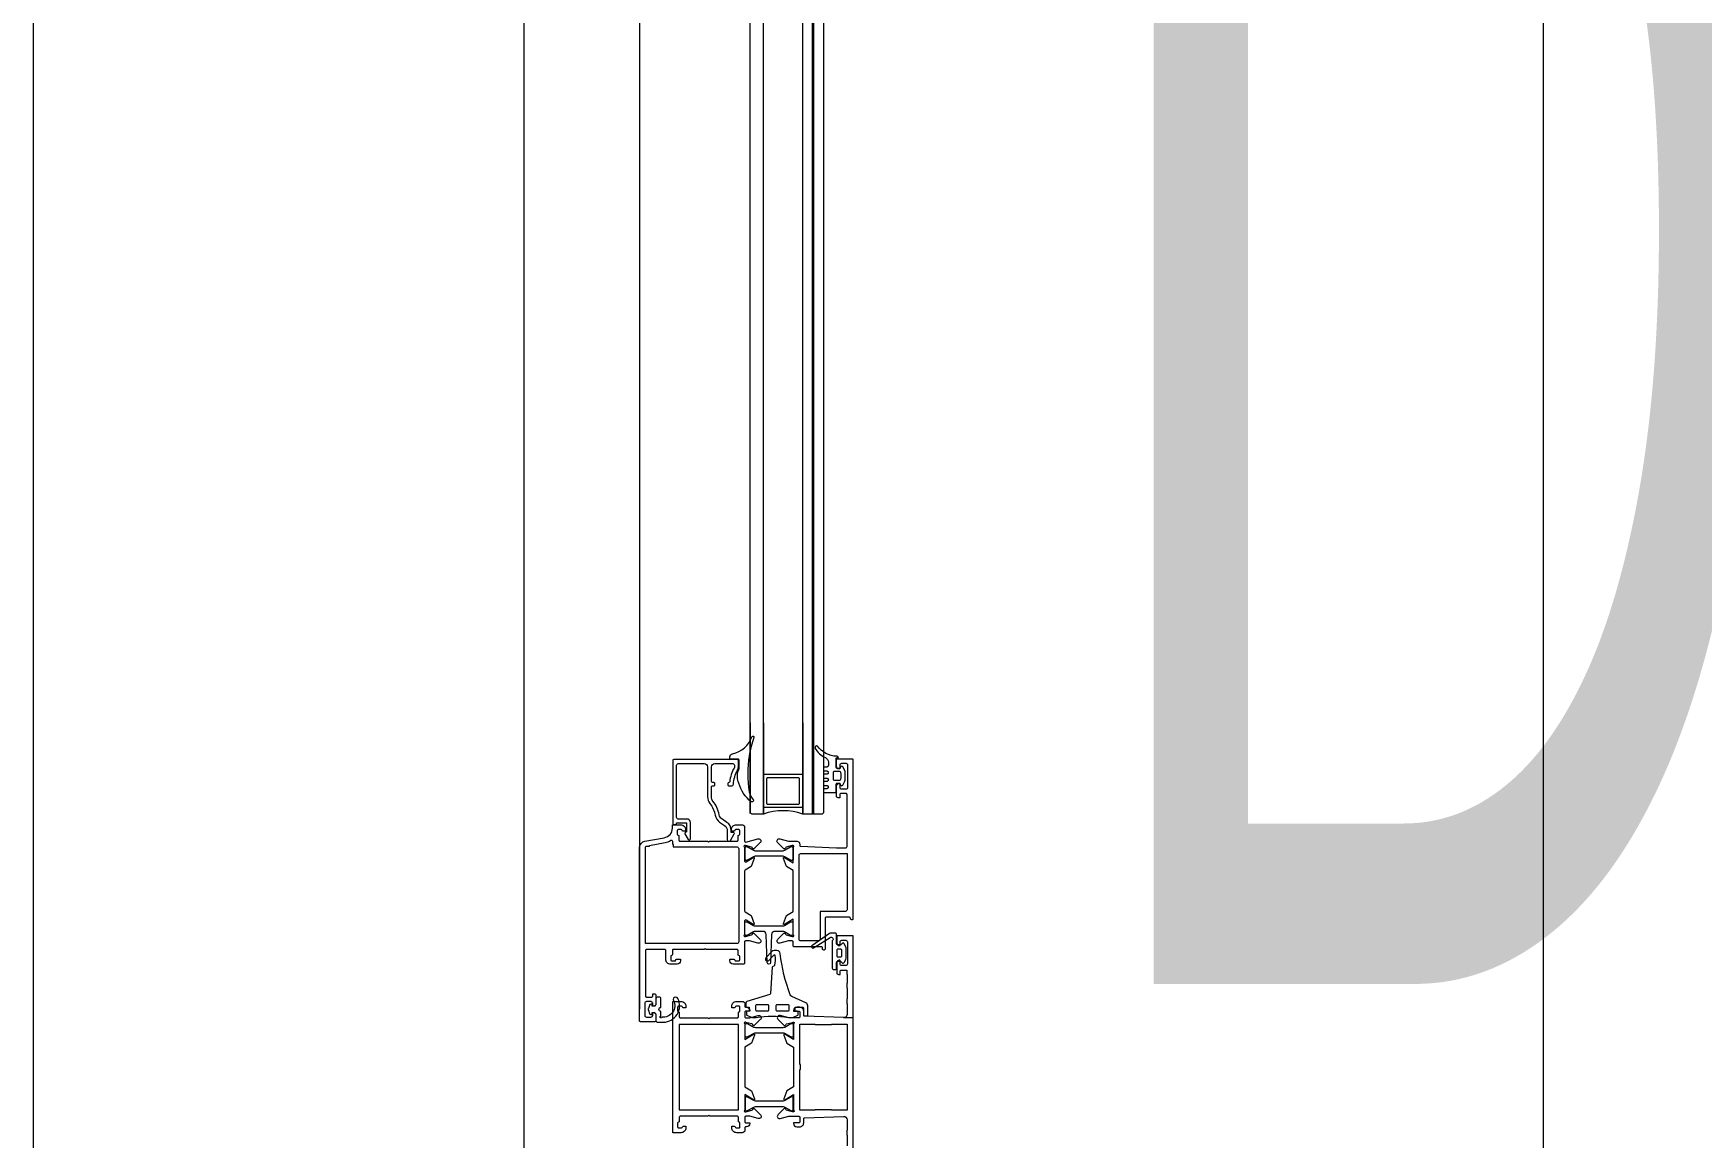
# Model space of a CAD drawing. Extents: x -9058 to 11890, y 0 to 4205.
# Drawn here: x 9831.1 to 9881.9, y 2400 to 2433.7 of the extents above; entities that cross this region are included whole.
import ezdxf
from ezdxf.enums import TextEntityAlignment as Align

# ---------------------------------------------------------------- set-up
doc = ezdxf.new("R2010")
doc.units = 0
doc.header["$MEASUREMENT"] = 0
doc.layers.get('0').update_dxf_attribs({"color": 9, "lineweight": 9})
for name, color, linetype, lineweight in [('06D', 9, 'Continuous', 9), ('M-TEFRIS2-015', 129, 'Continuous', 9), ('M-TEFRIS2-015 @ 20', 129, 'Continuous', 9)]:
    doc.layers.add(name, color=color, linetype=linetype, lineweight=lineweight)
doc.styles.add('Arial', font='arial.ttf', dxfattribs={"height": 2.5})
doc.styles.add('MuuM_TEXT-STANDART', font='ARIALN.TTF')

# ---------------------------------------------------------------- blocks, each defined once
blk = doc.blocks.new('0a_roomno2')
blk.add_lwpolyline([(24, -5), (24, -16)])
at = {"style": 'Arial'}
blk.add_attdef('ODANO', (0, 1.505), '', height=3, dxfattribs=at)
blk.add_attdef('MEKANADI', text='', height=3, dxfattribs=at).set_placement((0.525, -4.75), align=Align.BOTTOM_LEFT)
at = {"style": 'MuuM_TEXT-STANDART', "width": 0.6}
for tag, p in [('YER01', (15, -7)), ('TAVAN01', (20.625, -7)), ('DUVAR01', (26.25, -7)), ('YER02', (15, -10.375)), ('TAVAN02', (20.625, -10.375)), ('DUVAR02', (26.25, -10.375)), ('YER03', (15, -13.75)), ('TAVAN03', (20.625, -13.75)), ('DUVAR03', (26.25, -13.75))]:
    blk.add_attdef(tag, text='', height=2.25, dxfattribs=at).set_placement(p, align=Align.MIDDLE_CENTER)
at = {"style": 'MuuM_TEXT-STANDART'}
blk.add_attdef('M2', text='', height=2.25, dxfattribs=at).set_placement((1.3231, -7.8046), align=Align.MIDDLE_LEFT)
at = {"style": 'MuuM_TEXT-STANDART', "width": 0.6}
blk.add_attdef('TEMIZTAVANYUKSEKLIGI', text='', height=2.25, dxfattribs=at).set_placement((2.7, -13.1619), align=Align.MIDDLE_LEFT)
blk = doc.blocks.new('*U681')
at = {"layer": 'M-TEFRIS2-015 @ 20'}
ref = blk.add_blockref('0a_roomno2', (9365.999, 2562.203), dxfattribs=dict(at, xscale=20, yscale=20, zscale=20))
ref.add_attrib('DUVAR01', 'D07', dxfattribs={"layer": '0', "height": 45, "style": 'MuuM_TEXT-STANDART', "width": 0.6}).set_placement((9890.999, 2427.203), align=Align.MIDDLE_CENTER)

msp = doc.modelspace()

# ---------------------------------------------------------------- linework, layer by layer
at = {"layer": '06D'}
msp.add_lwpolyline([(9833.058, 2397.873), (9831.058, 2397.873), (9831.058, 2533.873), (9833.058, 2533.873)], dxfattribs=at)
at = {"layer": 'M-TEFRIS2-015'}
for p, q in [((9852.894, 2409.896), (9852.894, 2458.024)), ((9853.294, 2409.896), (9853.294, 2458.024)), ((9854.494, 2409.896), (9854.494, 2458.024)), ((9854.794, 2409.878), (9854.794, 2458.024)), ((9854.832, 2409.878), (9854.832, 2458.024)), ((9855.132, 2409.927), (9855.132, 2458.024)), ((9852.895, 2412.653), (9852.895, 2409.928)), ((9852.895, 2412.653), (9852.895, 2410.385)), ((9853.295, 2412.653), (9853.295, 2409.878)), ((9854.495, 2412.653), (9854.495, 2409.878)), ((9854.495, 2411.078), (9853.295, 2411.078)), ((9852.945, 2409.878), (9852.895, 2409.928)), ((9853.295, 2409.878), (9852.945, 2409.878)), ((9854.495, 2410.078), (9853.295, 2410.078)), ((9855.083, 2409.878), (9854.495, 2409.878)), ((9855.083, 2409.878), (9855.132, 2409.927)), ((9855.739, 2403.677), (9856.035, 2403.677))]:
    msp.add_line(p, q, dxfattribs=at)
for points in [[(9877.058, 2395.873), (9877.058, 2535.873)], [(9849.522, 2522.696), (9849.523, 2403.938)]]:
    msp.add_lwpolyline(points, dxfattribs=at)
for points in [[(9852.524, 2411.548), (9852.304, 2411.548, -0.414214), (9852.274, 2411.578), (9852.274, 2411.616, -0.356389), (9852.354, 2411.714, 0.262181), (9852.948, 2412.228, -0.316752), (9852.976, 2412.248, -0.499585), (9853.005, 2412.21, 0.048291), (9852.863, 2411.655, 0.086497), (9852.866, 2410.556, 0.16681), (9852.978, 2410.328, -0.169383), (9852.992, 2410.307), (9852.994, 2410.295, -0.513067), (9852.928, 2410.247, -0.159858), (9852.548, 2410.822, -0.178819), (9852.531, 2411.189), (9852.541, 2411.208, 0.13005), (9852.554, 2411.257), (9852.554, 2411.518, 0.414214)], [(9851.744, 2410.735), (9851.784, 2410.735, 0.414214), (9851.814, 2410.765), (9851.814, 2410.805, 0.414214), (9851.784, 2410.835), (9851.764, 2410.835, -0.414214), (9851.714, 2410.885), (9851.714, 2411.315, -0.414214), (9851.814, 2411.415), (9852.363, 2411.415, -0.414214), (9852.413, 2411.365), (9852.413, 2411.313, -0.127567), (9852.404, 2411.279, 0.09888), (9852.27, 2410.862, -0.367727), (9852.242, 2410.835, 0.399482), (9852.214, 2410.805), (9852.214, 2410.765, 0.414214), (9852.244, 2410.735), (9852.334, 2410.735, 0.400329), (9852.384, 2410.783, -0.114933), (9852.508, 2411.219, 0.127017), (9852.533, 2411.316), (9852.533, 2411.505, 0.414214), (9852.503, 2411.535), (9850.563, 2411.535, 0.414214), (9850.533, 2411.505), (9850.533, 2409.585, 0.414214), (9850.563, 2409.555), (9850.623, 2409.555, 0.414214), (9850.653, 2409.585), (9850.653, 2409.605), (9850.953, 2409.605), (9850.953, 2409.335), (9850.918, 2409.315, 0.414214), (9850.907, 2409.274), (9851.006, 2409.103, 0.767327), (9851.073, 2409.121), (9851.073, 2409.625, 0.414214), (9850.973, 2409.725), (9850.703, 2409.725, -0.414214), (9850.653, 2409.775), (9850.653, 2411.365, -0.414214), (9850.703, 2411.415), (9851.494, 2411.415, -0.414214), (9851.594, 2411.315), (9851.594, 2410.402, 0.172094), (9851.665, 2410.2, -0.126051), (9851.831, 2409.839, 0.197455), (9851.962, 2409.634), (9852.116, 2409.526, -0.244698), (9852.193, 2409.379), (9852.193, 2409.1, 0.767327), (9852.295, 2409.072), (9852.409, 2409.27, 0.57735), (9852.383, 2409.315), (9852.313, 2409.315), (9852.313, 2409.379, 0.244698), (9852.185, 2409.625), (9852.031, 2409.727, -0.197455), (9851.949, 2409.855, 0.126051), (9851.758, 2410.27, -0.178336), (9851.714, 2410.402), (9851.714, 2410.705, -0.414214)], [(9854.365, 2410.178, 0.414214), (9854.395, 2410.208), (9854.395, 2410.948, 0.414214), (9854.365, 2410.978), (9853.425, 2410.978, 0.414214), (9853.395, 2410.948), (9853.395, 2410.208, 0.414214), (9853.425, 2410.178)], [(9855.657, 2411.147, 0.359904), (9855.628, 2411.171), (9855.452, 2411.171, 0.414214), (9855.422, 2411.141), (9855.422, 2410.941, 0.414214), (9855.452, 2410.911), (9855.628, 2410.911, 0.359904), (9855.657, 2410.935, 0.094739)], [(9852.523, 2409.205, -0.365977), (9852.548, 2409.235, 0.365977), (9852.573, 2409.264), (9852.573, 2409.374, 0.414214), (9852.543, 2409.404), (9852.453, 2409.404, 0.365977), (9852.424, 2409.379, -0.366034), (9852.394, 2409.354), (9852.333, 2409.354, -0.414214), (9852.323, 2409.364), (9852.323, 2409.404, -0.414214), (9852.473, 2409.554), (9852.643, 2409.554, -0.414214), (9852.723, 2409.474), (9852.723, 2409.054, 0.493043), (9852.761, 2409.025), (9853.129, 2409.124, -0.700084), (9853.205, 2409.016), (9853.192, 2408.998), (9853.019, 2408.827, -0.607471), (9852.959, 2408.843, 0.283637), (9852.937, 2408.866), (9852.754, 2408.915, 1.229391), (9852.723, 2408.865), (9852.723, 2408.444, 0.585524), (9852.769, 2408.418), (9852.988, 2408.552, -0.713664), (9853.017, 2408.528), (9852.923, 2408.278), (9852.738, 2408.165, 0.261412), (9852.723, 2408.139), (9852.723, 2406.928, 0.261412), (9852.738, 2406.902), (9852.923, 2406.789), (9853.017, 2406.539, -0.713664), (9852.988, 2406.515), (9852.769, 2406.649, 0.585524), (9852.723, 2406.623), (9852.723, 2406.202, 1.229391), (9852.754, 2406.152), (9852.937, 2406.201, 0.283637), (9852.959, 2406.224, -0.607471), (9853.019, 2406.24), (9853.192, 2406.069), (9853.205, 2406.051, -0.700084), (9853.129, 2405.943), (9852.869, 2406.013), (9852.753, 2406.013, 0.414214), (9852.723, 2405.983), (9852.723, 2405.334, -0.414214), (9852.693, 2405.304), (9852.373, 2405.304, -0.414222), (9852.273, 2405.404), (9852.273, 2405.444, -0.414214), (9852.283, 2405.454), (9852.394, 2405.454, -0.366034), (9852.424, 2405.429, 0.365977), (9852.453, 2405.404), (9852.543, 2405.404, 0.414214), (9852.573, 2405.434), (9852.573, 2405.544, 0.365977), (9852.548, 2405.574, -0.365977), (9852.523, 2405.603), (9852.523, 2405.724, 0.414214), (9852.493, 2405.754), (9851.553, 2405.754), (9851.523, 2405.784), (9851.493, 2405.754), (9850.553, 2405.754, 0.414214), (9850.523, 2405.724), (9850.523, 2405.603, -0.365977), (9850.498, 2405.574, 0.365977), (9850.473, 2405.544), (9850.473, 2405.434, 0.414214), (9850.503, 2405.404), (9850.593, 2405.404, 0.365977), (9850.623, 2405.429, -0.366034), (9850.652, 2405.454), (9850.763, 2405.454, -0.414214), (9850.773, 2405.444), (9850.773, 2405.404, -0.414214), (9850.673, 2405.304), (9850.473, 2405.304, -0.414214), (9850.323, 2405.454), (9850.323, 2405.724, 0.414214), (9850.293, 2405.754), (9849.733, 2405.754, 0.414214), (9849.703, 2405.724), (9849.703, 2404.334, 0.414214), (9849.733, 2404.304), (9849.893, 2404.304, 0.414214), (9849.923, 2404.334), (9849.923, 2404.404), (9849.973, 2404.404, -0.414214), (9850.023, 2404.354), (9850.023, 2404.099, -0.414214), (9849.953, 2404.029), (9849.933, 2404.029, -0.414214), (9849.923, 2404.039), (9849.923, 2404.114, 0.414214), (9849.873, 2404.164), (9849.733, 2404.164, 0.414214), (9849.683, 2404.114), (9849.683, 2403.744, 0.414214), (9849.733, 2403.694), (9849.873, 2403.694, 0.414214), (9849.923, 2403.744), (9849.923, 2403.819, -0.414214), (9849.933, 2403.829), (9849.953, 2403.829, -0.414214), (9850.023, 2403.759), (9850.023, 2403.584, -0.414214), (9849.993, 2403.554), (9849.553, 2403.554, -0.414214), (9849.523, 2403.584), (9849.523, 2408.854, -0.363975), (9849.689, 2409.051), (9850.275, 2409.155, 0.36397), (9850.523, 2409.45), (9850.523, 2409.524, -0.414214), (9850.553, 2409.554), (9850.773, 2409.554, -0.414214), (9850.923, 2409.404), (9850.923, 2409.364, -0.414214), (9850.913, 2409.354), (9850.852, 2409.354, -0.366034), (9850.823, 2409.379, 0.365977), (9850.793, 2409.404), (9850.703, 2409.404, 0.414214), (9850.673, 2409.374), (9850.673, 2409.264, 0.365977), (9850.698, 2409.235, -0.365977), (9850.723, 2409.205), (9850.723, 2409.084, 0.414214), (9850.753, 2409.054), (9851.593, 2409.054), (9851.623, 2409.024), (9851.653, 2409.054), (9852.493, 2409.054, 0.414214), (9852.523, 2409.084)], [(9849.703, 2408.853, -0.207097), (9849.725, 2408.904), (9849.823, 2408.904), (9849.823, 2408.923), (9850.301, 2409.007, 0.106114), (9850.476, 2409.078, -0.602221), (9850.523, 2409.053), (9850.523, 2409.004, 0.162278), (9850.543, 2408.944), (9850.543, 2408.904, 0.414214), (9850.573, 2408.874), (9852.493, 2408.874, -0.414214), (9852.543, 2408.824), (9852.543, 2405.984, -0.414214), (9852.493, 2405.934), (9849.703, 2405.934)], [(9853.938, 2408.774), (9854.124, 2408.882, -0.131652), (9854.139, 2408.886), (9854.165, 2408.886, -0.414214), (9854.195, 2408.856), (9854.195, 2408.496, -0.414214), (9854.165, 2408.466), (9854.139, 2408.466, -0.131652), (9854.124, 2408.47), (9853.938, 2408.577, 0.131652), (9853.888, 2408.591), (9853.042, 2408.591, 0.131652), (9852.992, 2408.577), (9852.805, 2408.47, -0.131652), (9852.79, 2408.466), (9852.765, 2408.466, -0.414214), (9852.735, 2408.496), (9852.735, 2408.856, -0.414214), (9852.765, 2408.886), (9852.79, 2408.886, -0.131652), (9852.805, 2408.882), (9852.992, 2408.774, 0.131652), (9853.042, 2408.761), (9853.888, 2408.761, 0.131652)], [(9853.05, 2408.591, 0.131652), (9853, 2408.577), (9852.814, 2408.47, -0.131652), (9852.799, 2408.466), (9852.773, 2408.466, -0.414214), (9852.743, 2408.496), (9852.743, 2408.856, -0.414214), (9852.773, 2408.886), (9852.799, 2408.886, -0.131652), (9852.814, 2408.882), (9853, 2408.774, 0.131652), (9853.05, 2408.761), (9853.896, 2408.761, 0.131652), (9853.946, 2408.774), (9854.133, 2408.882, -0.131652), (9854.148, 2408.886), (9854.173, 2408.886, -0.414214), (9854.203, 2408.856), (9854.203, 2408.496, -0.414214), (9854.173, 2408.466), (9854.148, 2408.466, -0.131652), (9854.133, 2408.47), (9853.946, 2408.577, 0.131652), (9853.896, 2408.591)], [(9855.023, 2406.904), (9855.023, 2406.064, -0.414214), (9854.973, 2406.014), (9854.433, 2406.014, -0.414214), (9854.383, 2406.064), (9854.383, 2408.624, -0.414214), (9854.433, 2408.674), (9855.843, 2408.674), (9855.843, 2406.964, -0.414214), (9855.793, 2406.914), (9855.033, 2406.914, 0.414214)], [(9853.382, 2406.208, 0.403142), (9853.282, 2406.304), (9853.042, 2406.304, 0.131652), (9852.992, 2406.291), (9852.805, 2406.183, -0.131652), (9852.79, 2406.179), (9852.765, 2406.179, -0.414214), (9852.735, 2406.209), (9852.735, 2406.569, -0.414214), (9852.765, 2406.599), (9852.79, 2406.599, -0.131652), (9852.805, 2406.595), (9852.992, 2406.488, 0.131652), (9853.042, 2406.474), (9853.888, 2406.474, 0.131652), (9853.938, 2406.488), (9854.124, 2406.595, -0.131652), (9854.139, 2406.599), (9854.165, 2406.599, -0.414214), (9854.195, 2406.569), (9854.195, 2406.209, -0.414214), (9854.165, 2406.179), (9854.139, 2406.179, -0.131652), (9854.124, 2406.183), (9853.938, 2406.291, 0.131652), (9853.888, 2406.304), (9853.647, 2406.304, 0.403142), (9853.547, 2406.208), (9853.515, 2405.352, -0.962756), (9853.415, 2405.352)], [(9855.527, 2405.359, -0.414214), (9855.562, 2405.394), (9855.642, 2405.394, -0.186103), (9855.652, 2405.39), (9855.694, 2405.35, 0.501687), (9855.757, 2405.361), (9855.803, 2405.449, 0.118551), (9855.822, 2405.529), (9855.822, 2405.759, 0.118551), (9855.803, 2405.838), (9855.757, 2405.927, 0.501687), (9855.694, 2405.938), (9855.652, 2405.898, -0.186103), (9855.642, 2405.894), (9855.562, 2405.894, -0.414214), (9855.527, 2405.929), (9855.527, 2406.209, 0.414214), (9855.487, 2406.249), (9855.342, 2406.249, 0.176484), (9855.31, 2406.237), (9854.776, 2405.864, 0.940455), (9854.823, 2405.8), (9855.328, 2406.118, -0.992608), (9855.395, 2406.018), (9855.395, 2405.179, 0.414214), (9855.435, 2405.139), (9855.487, 2405.139, 0.414214), (9855.527, 2405.179)], [(9855.532, 2405.554, 0.414214), (9855.557, 2405.529), (9855.657, 2405.529, 0.414214), (9855.682, 2405.554), (9855.682, 2405.734, 0.414214), (9855.657, 2405.759), (9855.557, 2405.759, 0.414214), (9855.532, 2405.734)], [(9849.904, 2403.774), (9849.904, 2403.834), (9849.984, 2403.834, -0.236068), (9850.024, 2403.754), (9850.024, 2403.59, 0.414214), (9850.074, 2403.54), (9850.245, 2403.54, 0.557109), (9850.692, 2404.263, 0.284432), (9850.625, 2404.304, 0.557109), (9850.558, 2404.196, -0.59685), (9850.203, 2403.692, -2.161979), (9850.174, 2403.727), (9850.174, 2403.869, -1), (9850.174, 2403.989), (9850.174, 2404.254, 0.414214), (9850.124, 2404.304), (9850.074, 2404.304, 0.414214), (9850.024, 2404.254), (9850.024, 2404.104, -0.236068), (9849.984, 2404.024), (9849.904, 2404.024), (9849.904, 2404.084), (9849.87, 2404.084, 0.323522), (9849.822, 2404.05), (9849.792, 2403.957, 0.019238), (9849.79, 2403.949), (9849.79, 2403.909, 0.019238), (9849.792, 2403.902), (9849.822, 2403.808, 0.323522), (9849.87, 2403.774)], [(9853.089, 2404.071, 0.414214), (9853.059, 2404.041), (9853.059, 2403.911, 0.414214), (9853.089, 2403.881), (9853.429, 2403.881, 0.414214), (9853.459, 2403.911), (9853.459, 2404.041, 0.414214), (9853.429, 2404.071)], [(9853.709, 2404.071, 0.414214), (9853.679, 2404.041), (9853.679, 2403.911, 0.414214), (9853.709, 2403.881), (9854.049, 2403.881, 0.414214), (9854.079, 2403.911), (9854.079, 2404.041, 0.414214), (9854.049, 2404.071)], [(9853.051, 2403.209, 0.131652), (9853.001, 2403.196), (9852.815, 2403.088, -0.131652), (9852.8, 2403.084), (9852.775, 2403.084, -0.414214), (9852.745, 2403.114), (9852.745, 2403.474, -0.414214), (9852.775, 2403.504), (9852.8, 2403.504, -0.131652), (9852.815, 2403.5), (9853.001, 2403.392, 0.131652), (9853.051, 2403.379), (9853.898, 2403.379, 0.131652), (9853.948, 2403.392), (9854.134, 2403.5, -0.131652), (9854.149, 2403.504), (9854.175, 2403.504, -0.414214), (9854.205, 2403.474), (9854.205, 2403.114, -0.414214), (9854.175, 2403.084), (9854.149, 2403.084, -0.131652), (9854.134, 2403.088), (9853.948, 2403.196, 0.131652), (9853.898, 2403.209)], [(9853.051, 2401.138, -0.131652), (9853.001, 2401.151), (9852.815, 2401.259, 0.131652), (9852.8, 2401.263), (9852.775, 2401.263, 0.414214), (9852.745, 2401.233), (9852.745, 2400.873, 0.414214), (9852.775, 2400.843), (9852.8, 2400.843, 0.131652), (9852.815, 2400.847), (9853.001, 2400.955, -0.131652), (9853.051, 2400.968), (9853.898, 2400.968, -0.131652), (9853.948, 2400.955), (9854.134, 2400.847, 0.131652), (9854.149, 2400.843), (9854.175, 2400.843, 0.414214), (9854.205, 2400.873), (9854.205, 2401.233, 0.414214), (9854.175, 2401.263), (9854.149, 2401.263, 0.131652), (9854.134, 2401.259), (9853.948, 2401.151, -0.131652), (9853.898, 2401.138)]]:
    msp.add_lwpolyline(points, format="xyb", close=True, dxfattribs=at)
for points in [[(9855.533, 2411.636, -0.220745), (9854.939, 2411.945, 0.651907), (9854.87, 2411.889, 0.176952), (9855.186, 2411.598, -0.281357), (9855.274, 2411.454), (9855.274, 2411.374), (9855.274, 2411.36), (9855.273, 2411.353), (9855.272, 2411.345), (9855.269, 2411.338), (9855.264, 2411.331), (9855.259, 2411.325), (9855.253, 2411.319), (9855.246, 2411.315), (9855.238, 2411.312), (9855.224, 2411.31), (9855.148, 2411.31), (9855.145, 2411.31), (9855.142, 2411.309), (9855.139, 2411.308), (9855.136, 2411.306), (9855.134, 2411.304), (9855.132, 2411.301), (9855.13, 2411.299), (9855.129, 2411.296), (9855.128, 2411.29), (9855.128, 2411.21), (9855.128, 2411.207), (9855.129, 2411.204), (9855.13, 2411.201), (9855.132, 2411.198), (9855.134, 2411.196), (9855.136, 2411.194), (9855.139, 2411.192), (9855.142, 2411.191), (9855.148, 2411.19), (9855.224, 2411.19), (9855.231, 2411.189), (9855.238, 2411.188), (9855.246, 2411.185), (9855.253, 2411.181), (9855.259, 2411.175), (9855.264, 2411.169), (9855.269, 2411.162), (9855.272, 2411.155), (9855.274, 2411.14), (9855.273, 2411.133), (9855.272, 2411.125), (9855.269, 2411.118), (9855.264, 2411.111), (9855.259, 2411.105), (9855.253, 2411.099), (9855.246, 2411.095), (9855.238, 2411.092), (9855.224, 2411.09), (9855.148, 2411.09), (9855.145, 2411.09), (9855.142, 2411.089), (9855.139, 2411.088), (9855.136, 2411.086), (9855.134, 2411.084), (9855.132, 2411.081), (9855.13, 2411.079), (9855.129, 2411.076), (9855.128, 2411.07), (9855.128, 2410.99), (9855.128, 2410.987), (9855.129, 2410.984), (9855.13, 2410.981), (9855.132, 2410.978), (9855.134, 2410.976), (9855.136, 2410.974), (9855.139, 2410.972), (9855.142, 2410.971), (9855.148, 2410.97), (9855.224, 2410.97), (9855.231, 2410.969), (9855.238, 2410.968), (9855.246, 2410.965), (9855.253, 2410.961), (9855.259, 2410.955), (9855.264, 2410.949), (9855.269, 2410.942), (9855.272, 2410.935), (9855.274, 2410.92), (9855.273, 2410.913), (9855.272, 2410.905), (9855.269, 2410.898), (9855.264, 2410.891), (9855.259, 2410.885), (9855.253, 2410.879), (9855.246, 2410.875), (9855.238, 2410.872), (9855.224, 2410.87), (9855.148, 2410.87), (9855.145, 2410.87), (9855.142, 2410.869), (9855.139, 2410.868), (9855.136, 2410.866), (9855.134, 2410.864), (9855.132, 2410.861), (9855.13, 2410.859), (9855.129, 2410.856), (9855.128, 2410.85), (9855.128, 2410.77), (9855.128, 2410.767), (9855.129, 2410.764), (9855.13, 2410.761), (9855.132, 2410.758), (9855.134, 2410.756), (9855.136, 2410.754), (9855.139, 2410.752), (9855.142, 2410.751), (9855.148, 2410.75), (9855.224, 2410.75), (9855.231, 2410.749), (9855.238, 2410.748), (9855.246, 2410.745), (9855.253, 2410.741), (9855.259, 2410.735), (9855.264, 2410.729), (9855.269, 2410.722), (9855.272, 2410.715), (9855.274, 2410.7), (9855.273, 2410.693), (9855.272, 2410.685), (9855.269, 2410.678), (9855.264, 2410.671), (9855.259, 2410.665), (9855.253, 2410.659), (9855.246, 2410.655), (9855.238, 2410.652), (9855.224, 2410.65), (9855.148, 2410.65), (9855.145, 2410.65), (9855.142, 2410.649), (9855.139, 2410.648), (9855.136, 2410.646), (9855.134, 2410.644), (9855.132, 2410.641), (9855.13, 2410.639), (9855.129, 2410.636), (9855.128, 2410.63), (9855.128, 2410.55), (9855.128, 2410.547), (9855.129, 2410.544), (9855.13, 2410.541), (9855.132, 2410.538), (9855.134, 2410.536), (9855.136, 2410.534), (9855.139, 2410.532), (9855.142, 2410.531), (9855.148, 2410.53), (9855.486, 2410.53, 0.414214), (9855.516, 2410.56), (9855.516, 2410.791, -0.414214), (9855.546, 2410.821), (9855.611, 2410.821, -0.291535), (9855.629, 2410.809), (9855.649, 2410.761, 0.613042), (9855.712, 2410.759), (9855.775, 2410.878, 0.127095), (9855.791, 2410.941), (9855.791, 2411.141, 0.127095), (9855.775, 2411.204), (9855.717, 2411.312, 0.585233), (9855.648, 2411.313), (9855.623, 2411.265, -0.167811), (9855.611, 2411.261), (9855.546, 2411.261, -0.414214), (9855.516, 2411.291), (9855.516, 2411.586), (9855.579, 2411.586, 0.394677), (9855.533, 2411.636)], [(9854.401, 2408.934, 0.459137), (9854.429, 2408.898), (9855.523, 2408.844), (9855.793, 2408.844, 0.414214), (9855.843, 2408.894), (9855.843, 2410.474, 0.414214), (9855.813, 2410.504), (9855.653, 2410.504, 0.414214), (9855.623, 2410.474), (9855.623, 2410.374), (9855.573, 2410.374, -0.414214), (9855.523, 2410.424), (9855.523, 2410.734, -0.414214), (9855.593, 2410.804), (9855.613, 2410.804, -0.414214), (9855.623, 2410.794), (9855.623, 2410.694, 0.414214), (9855.673, 2410.644), (9855.823, 2410.644, 0.414214), (9855.873, 2410.694), (9855.873, 2411.364, 0.414214), (9855.823, 2411.414), (9855.673, 2411.414, 0.414214), (9855.623, 2411.364), (9855.623, 2411.264, -0.414214), (9855.613, 2411.254), (9855.593, 2411.254, -0.414214), (9855.523, 2411.324), (9855.523, 2411.544, -0.414214), (9855.533, 2411.554), (9856.013, 2411.554, -0.414214), (9856.023, 2411.544), (9856.023, 2406.679, -0.535184), (9855.989, 2406.656), (9855.945, 2406.674), (9855.945, 2406.704, 0.414214), (9855.915, 2406.734), (9855.203, 2406.734, 0.414214), (9855.173, 2406.704), (9855.173, 2405.759, -0.535184), (9855.139, 2405.736), (9855.114, 2405.746, -0.302776), (9855.095, 2405.774), (9855.095, 2405.804, 0.414214), (9855.065, 2405.834), (9854.233, 2405.834, -0.414214), (9854.203, 2405.864), (9854.203, 2405.983, 0.414214), (9854.173, 2406.013), (9854.058, 2406.013), (9853.797, 2405.943, -0.700084), (9853.722, 2406.051), (9853.734, 2406.069), (9853.907, 2406.24, -0.607471), (9853.967, 2406.224, 0.283637), (9853.989, 2406.201), (9854.173, 2406.152, 1.229391), (9854.203, 2406.202), (9854.203, 2406.677), (9853.937, 2406.514, -0.859449), (9853.911, 2406.544), (9854.004, 2406.789), (9854.203, 2406.911), (9854.203, 2408.156), (9854.004, 2408.278), (9853.911, 2408.523, -0.859449), (9853.937, 2408.553), (9854.203, 2408.39), (9854.203, 2408.865, 1.229391), (9854.173, 2408.915), (9853.989, 2408.866, 0.283637), (9853.967, 2408.843, -0.607471), (9853.907, 2408.827), (9853.734, 2408.998), (9853.722, 2409.016, -0.700084), (9853.797, 2409.124), (9854.058, 2409.054), (9854.303, 2409.054, -0.474196), (9854.401, 2408.934)], [(9856.033, 2398.183), (9856.033, 2406.163, 0.414214), (9856.023, 2406.173), (9855.543, 2406.173, 0.414214), (9855.533, 2406.163), (9855.533, 2405.943, 0.414214), (9855.603, 2405.873), (9855.623, 2405.873, 0.414214), (9855.633, 2405.883), (9855.633, 2405.983, -0.414214), (9855.683, 2406.033), (9855.803, 2406.033, -0.414214), (9855.853, 2405.983), (9855.853, 2405.313, -0.414214), (9855.803, 2405.263), (9855.683, 2405.263, -0.414214), (9855.633, 2405.313), (9855.633, 2405.413, 0.414214), (9855.623, 2405.423), (9855.603, 2405.423, 0.414214), (9855.533, 2405.353), (9855.533, 2405.043, 0.414214), (9855.583, 2404.993), (9855.633, 2404.993), (9855.633, 2405.093, -0.414214), (9855.663, 2405.123), (9855.833, 2405.123), (9855.833, 2404.993), (9855.843, 2404.993), (9855.843, 2404.727), (9855.833, 2404.727), (9855.833, 2404.577), (9855.843, 2404.577), (9855.843, 2404.247), (9855.833, 2404.247), (9855.833, 2404.097), (9855.843, 2404.097), (9855.843, 2403.777, -0.425337), (9855.739, 2403.677), (9854.552, 2403.722, -0.403083), (9854.523, 2403.752), (9854.523, 2403.873, 0.414214), (9854.403, 2403.993), (9854.313, 2403.993, 0.414214), (9854.213, 2403.893), (9854.213, 2403.883, 0.414214), (9854.223, 2403.873), (9854.373, 2403.873, -0.414214), (9854.403, 2403.843), (9854.403, 2403.703, -0.414214), (9854.373, 2403.673), (9854.068, 2403.673), (9853.807, 2403.743, 0.700084), (9853.732, 2403.635), (9853.744, 2403.617), (9853.917, 2403.446, 0.607471), (9853.977, 2403.462, -0.283637), (9853.999, 2403.485), (9854.183, 2403.534, -1.229391), (9854.213, 2403.484), (9854.213, 2403.009), (9853.947, 2403.172, 0.859449), (9853.921, 2403.142), (9854.014, 2402.897), (9854.213, 2402.775), (9854.213, 2401.572), (9854.014, 2401.45), (9853.921, 2401.205, 0.859449), (9853.947, 2401.175), (9854.213, 2401.337), (9854.213, 2400.863, -1.229391), (9854.183, 2400.813), (9853.999, 2400.862, -0.283637), (9853.977, 2400.885, 0.607471), (9853.917, 2400.901), (9853.744, 2400.729), (9853.732, 2400.711, 0.700084), (9853.807, 2400.604), (9854.068, 2400.673), (9854.373, 2400.673, -0.414214), (9854.403, 2400.643), (9854.403, 2400.503, -0.414214), (9854.373, 2400.473), (9854.223, 2400.473, 0.414214), (9854.213, 2400.463), (9854.213, 2400.453, 0.414214), (9854.313, 2400.353), (9854.403, 2400.353, 0.414214), (9854.523, 2400.473), (9854.523, 2400.595, -0.403083), (9854.552, 2400.625), (9855.739, 2400.669, -0.425337), (9855.843, 2400.57), (9855.843, 2400.25), (9855.833, 2400.25), (9855.833, 2400.1), (9855.843, 2400.1), (9855.843, 2399.77)], [(9853.077, 2403.681, -0.081633), (9854.057, 2403.681), (9854.137, 2403.681, 0.104779), (9854.21, 2403.696), (9854.345, 2403.756, 0.296563), (9854.357, 2403.775), (9854.357, 2403.841, 0.414214), (9854.327, 2403.871), (9854.292, 2403.871, -0.414214), (9854.267, 2403.896), (9854.267, 2403.976, -0.414214), (9854.292, 2404.001), (9854.482, 2404.001, -0.414214), (9854.517, 2403.966), (9854.517, 2403.751, 0.414214), (9854.537, 2403.731), (9854.627, 2403.731, 0.414214), (9854.647, 2403.751), (9854.647, 2404.041, 0.285747), (9854.591, 2404.131), (9854.163, 2404.321, -0.189764), (9854.114, 2404.375, -0.061836), (9853.806, 2405.632, 0.380587), (9853.707, 2405.721), (9853.627, 2405.721, 0.203536), (9853.555, 2405.69), (9853.374, 2405.503, 0.999219), (9853.46, 2405.419), (9853.607, 2405.571, -0.950364), (9853.647, 2405.573, -0.068684), (9853.636, 2405.272, -0.364538), (9853.587, 2405.231, 0.394287), (9853.567, 2405.212), (9853.512, 2404.409, -0.309555), (9853.495, 2404.387), (9852.792, 2404.169, 0.328426), (9852.757, 2404.121), (9852.757, 2404.026, 0.414214), (9852.782, 2404.001), (9852.842, 2404.001, -0.414214), (9852.867, 2403.976), (9852.867, 2403.896, -0.414214), (9852.842, 2403.871), (9852.807, 2403.871, 0.414214), (9852.777, 2403.841), (9852.777, 2403.775, 0.296563), (9852.789, 2403.756), (9852.924, 2403.696, 0.104779), (9852.997, 2403.681), (9853.077, 2403.681)], [(9852.733, 2400.253, -0.414222), (9852.653, 2400.173), (9852.483, 2400.173, -0.414214), (9852.333, 2400.323), (9852.333, 2400.363, -0.414214), (9852.343, 2400.373), (9852.404, 2400.373, -0.366034), (9852.434, 2400.348, 0.365977), (9852.463, 2400.323), (9852.553, 2400.323, 0.414214), (9852.583, 2400.353), (9852.583, 2400.463, 0.365977), (9852.558, 2400.493, -0.365977), (9852.533, 2400.523), (9852.533, 2400.643, 0.414214), (9852.503, 2400.673), (9851.663, 2400.673), (9851.633, 2400.703), (9851.603, 2400.673), (9850.763, 2400.673, 0.414214), (9850.733, 2400.643), (9850.733, 2400.523, -0.365977), (9850.708, 2400.493, 0.365977), (9850.683, 2400.463), (9850.683, 2400.353, 0.414214), (9850.713, 2400.323), (9850.803, 2400.323, 0.365977), (9850.833, 2400.348, -0.366034), (9850.862, 2400.373), (9850.923, 2400.373, -0.414214), (9850.933, 2400.363), (9850.933, 2400.323, -0.414214), (9850.783, 2400.173), (9850.543, 2400.173, -0.414214), (9850.533, 2400.183), (9850.533, 2404.163, -0.414214), (9850.543, 2404.173), (9850.783, 2404.173, -0.414214), (9850.933, 2404.023), (9850.933, 2403.983, -0.414214), (9850.923, 2403.973), (9850.862, 2403.973, -0.366034), (9850.833, 2403.998, 0.365977), (9850.803, 2404.023), (9850.713, 2404.023, 0.414214), (9850.683, 2403.993), (9850.683, 2403.883, 0.365977), (9850.708, 2403.854, -0.365977), (9850.733, 2403.824), (9850.733, 2403.703, 0.414214), (9850.763, 2403.673), (9851.603, 2403.673), (9851.633, 2403.643), (9851.663, 2403.673), (9852.503, 2403.673, 0.414214), (9852.533, 2403.703), (9852.533, 2403.824, -0.365977), (9852.558, 2403.854, 0.365977), (9852.583, 2403.883), (9852.583, 2403.993, 0.414214), (9852.553, 2404.023), (9852.463, 2404.023, 0.365977), (9852.434, 2403.998, -0.366034), (9852.404, 2403.973), (9852.343, 2403.973, -0.414214), (9852.333, 2403.983), (9852.333, 2404.023, -0.414214), (9852.483, 2404.173), (9852.653, 2404.173, -0.414214), (9852.733, 2404.093), (9852.733, 2404.023, 0.414214), (9852.763, 2403.993), (9852.783, 2403.993, -0.414214), (9852.883, 2403.893), (9852.883, 2403.883, -0.414214), (9852.873, 2403.873), (9852.763, 2403.873, 0.414214), (9852.733, 2403.843), (9852.733, 2403.703, 0.414214), (9852.763, 2403.673), (9852.879, 2403.673), (9853.139, 2403.743, -0.700084), (9853.215, 2403.635), (9853.202, 2403.617), (9853.029, 2403.446, -0.607471), (9852.969, 2403.462, 0.283637), (9852.947, 2403.485), (9852.764, 2403.534, 1.229391), (9852.733, 2403.484), (9852.733, 2403.009), (9852.998, 2403.171, -0.713664), (9853.027, 2403.147), (9852.933, 2402.897), (9852.733, 2402.775), (9852.733, 2401.572), (9852.933, 2401.45), (9853.027, 2401.2, -0.713664), (9852.998, 2401.176), (9852.733, 2401.337), (9852.733, 2400.863, 1.229391), (9852.764, 2400.813), (9852.947, 2400.862, 0.283637), (9852.969, 2400.885, -0.607471), (9853.029, 2400.901), (9853.202, 2400.729), (9853.215, 2400.711, -0.700084), (9853.139, 2400.604), (9852.879, 2400.673), (9852.763, 2400.673, 0.414214), (9852.733, 2400.643), (9852.733, 2400.503, 0.414214), (9852.763, 2400.473), (9852.873, 2400.473, -0.414214), (9852.883, 2400.463), (9852.883, 2400.453, -0.414214), (9852.783, 2400.353), (9852.763, 2400.353, 0.414214), (9852.733, 2400.323), (9852.733, 2400.253)]]:
    msp.add_lwpolyline(points, format="xyb", dxfattribs=at)
for points in [[(9852.533, 2403.473), (9850.733, 2403.473), (9850.733, 2400.873), (9852.533, 2400.873)], [(9854.403, 2403.483), (9854.873, 2403.483), (9854.873, 2403.473), (9855.373, 2403.473), (9855.373, 2403.483), (9855.843, 2403.483), (9855.843, 2400.863), (9855.373, 2400.863), (9855.373, 2400.873), (9854.873, 2400.873), (9854.873, 2400.863), (9854.403, 2400.863), (9854.403, 2402.098), (9854.423, 2402.098), (9854.423, 2402.248), (9854.403, 2402.248)]]:
    msp.add_lwpolyline(points, close=True, dxfattribs=at)
for centre, radius, start, end in [((9853.895, 2408.128), 1.85, 71.0754, 108.9246), ((9850.603, 2405.434), 0.03, 270, 350.4059)]:
    msp.add_arc(centre, radius, start, end, dxfattribs=at)

# ---------------------------------------------------------------- block references
at = {"layer": 'M-TEFRIS2-015', "color": 6}
msp.add_blockref('*U681', (0, 0), dxfattribs=at)

doc.saveas('drawing.dxf')
